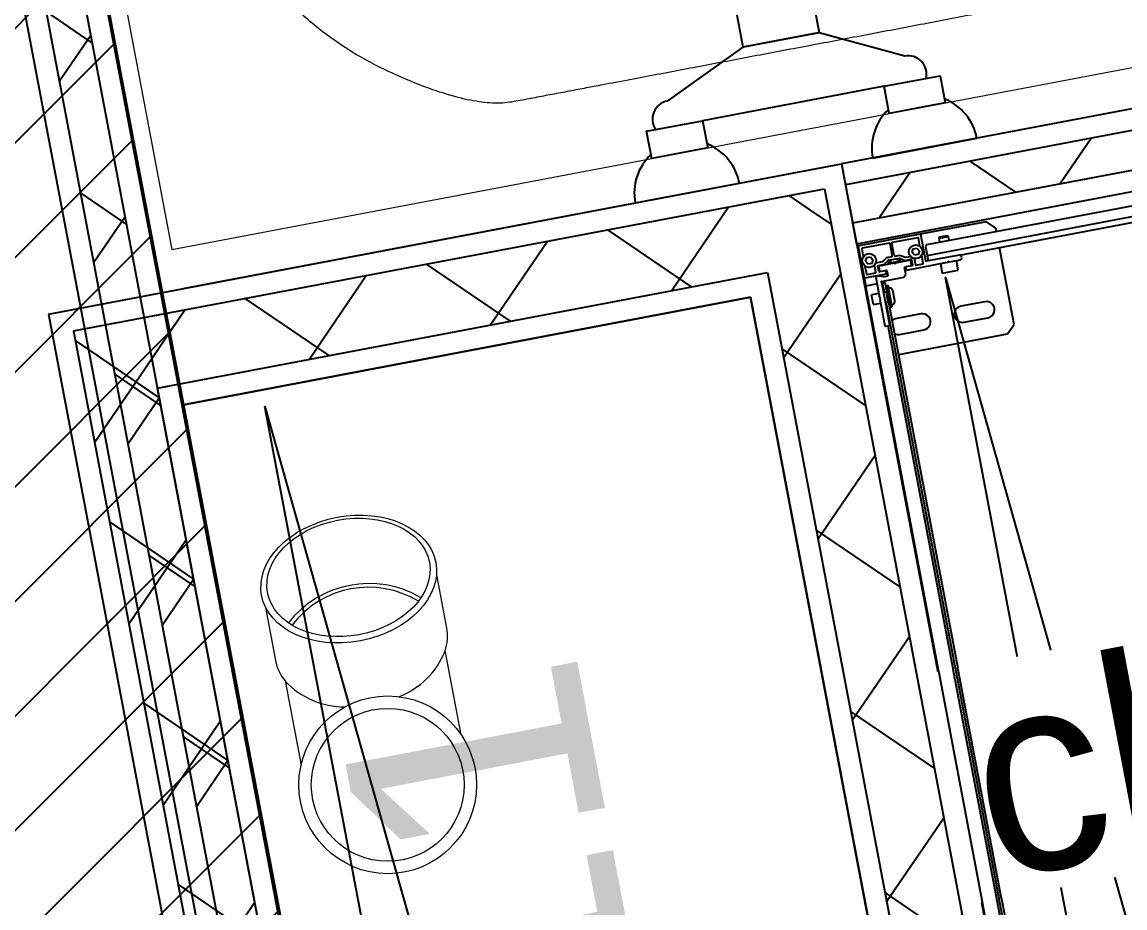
# Model space of a CAD drawing. Header units: centimetres. Extents: x 197412 to 267601, y -375791 to -305433.
# Drawn here: x 240167 to 240843, y -335566 to -335023 of the extents above; entities that cross this region are included whole.
import ezdxf

# ---------------------------------------------------------------- set-up
doc = ezdxf.new("R2010")
doc.units = ezdxf.units.CM
for name, color, linetype in [('3-BAT C-Niveau 0', 250, 'Continuous'), ('prlm-EAU-CHU', 42, 'Continuous'), ('prlm-GT', 242, 'Continuous'), ('prlm-MOD', 64, 'Continuous')]:
    doc.layers.add(name, color=color, linetype=linetype)
doc.layers.add('prlm-ELEC-CFO', color=1, linetype='Continuous', lineweight=25)
doc.styles.add('Helvetica', font='arial.ttf')
doc.styles.add('prlm-elec-cfo', font='comic.ttf', dxfattribs={"height": 12})

# ---------------------------------------------------------------- blocks, each defined once
blk = doc.blocks.new('xi.dchrob')
at = {"layer": 'prlm-MOD', "color": 161}
for p, q in [((8.157, -2.302), (8.157, 2.302)), ((13.375, 1.161), (13.375, -1.161))]:
    blk.add_line(p, q, dxfattribs=at)
for points in [[(0, 10.661), (0, 4.161)], [(5.775, 7.563), (8.158, 2.375)], [(4.19, -5.661), (4.19, 5.661)], [(5.775, -7.258), (8.158, -2.375)], [(0, -4.161), (0, -10.661)]]:
    blk.add_lwpolyline(points, dxfattribs=at)
for points in [[(2.5, 9.161), (4.19, 9.161), (4.19, 5.661), (2.5, 5.661)], [(13.375, -2.375), (8.158, -2.375), (8.158, 2.375), (13.375, 2.375)], [(2.5, -5.661), (4.19, -5.661), (4.19, -9.161), (2.5, -9.161)]]:
    blk.add_lwpolyline(points, close=True, dxfattribs=at)
for centre, radius, start, end in [((0, 7.411), 3.25, 32.57897, 90), ((4.649, 7.563), 1.126, 0, 114.07431), ((0, 7.411), 3.25, 270, 327.42103), ((0, -7.411), 3.25, 32.57897, 90), ((4.649, -7.258), 1.126, 245.92569, 360), ((0, -7.411), 3.25, 270, 327.42103)]:
    blk.add_arc(centre, radius, start, end, dxfattribs=at)
blk = doc.blocks.new('C 90.MTI900_Alu_390')
at = {"layer": 'prlm-MOD', "color": 1, "linetype": 'Continuous'}
for p, q in [((-4.225, 0), (4.225, 0)), ((4.278, 0), (4.225, 0)), ((4.225, -0.07), (4.225, 0)), ((4.472, 0), (4.278, 0)), ((4.475, 0), (4.472, 0)), ((4.475, -0.003), (4.475, 0)), ((4.105, -0.025), (4.165, -0.025)), ((4.105, -0.025), (4.105, -0.07)), ((4.165, -0.07), (4.165, -0.025)), ((4.275, -0.003), (4.275, -0.137)), ((4.293, -0.021), (4.293, -0.074)), ((4.3467, -0.018), (4.296, -0.018)), ((4.355, -0.0385), (4.375, -0.0269)), ((4.355, -0.0615), (4.355, -0.0385)), ((4.375, -0.0731), (4.355, -0.0615)), ((4.375, -0.0269), (4.395, -0.0385)), ((4.395, -0.0615), (4.375, -0.0731)), ((4.395, -0.0385), (4.395, -0.0615)), ((4.454, -0.018), (4.4033, -0.018)), ((4.457, -0.191), (4.457, -0.021)), ((4.475, -0.387), (4.475, -0.003)), ((-4.105, -0.105), (4.105, -0.105)), ((-4.1, -0.12), (4.1, -0.12)), ((-3.96, -0.09), (3.96, -0.09)), ((3.775, -0.12), (3.775, -0.8)), ((3.96, -0.073), (3.96, -0.097)), ((4.13, -0.07), (3.963, -0.07)), ((3.963, -0.1), (4.229, -0.1)), ((4.067, -0.12), (4.067, -0.125)), ((4.067, -0.125), (4.203, -0.125)), ((4.067, -0.125), (4.067, -0.135)), ((4.067, -0.135), (4.203, -0.135)), ((4.105, -0.115), (4.095, -0.125)), ((4.105, -0.1), (4.105, -0.115)), ((4.165, -0.115), (4.105, -0.115)), ((4.135, -0.075), (4.13, -0.07)), ((4.14, -0.07), (4.135, -0.075)), ((4.267, -0.07), (4.14, -0.07)), ((4.165, -0.115), (4.165, -0.1)), ((4.165, -0.105), (4.225, -0.105)), ((4.175, -0.125), (4.165, -0.115)), ((4.17, -0.12), (4.225, -0.12)), ((4.203, -0.125), (4.203, -0.12)), ((4.203, -0.135), (4.203, -0.125)), ((4.225, -0.105), (4.225, -0.1)), ((4.225, -0.105), (4.225, -0.12)), ((4.235, -0.1), (4.235, -0.24)), ((4.26, -0.142), (4.26, -0.1205)), ((4.2602, -0.1195), (4.2698, -0.0905)), ((4.27, -0.0895), (4.27, -0.073)), ((4.295, -0.137), (4.295, -0.098)), ((4.296, -0.077), (4.3306, -0.077)), ((4.298, -0.095), (4.332, -0.095)), ((4.327, -0.1), (4.298, -0.1)), ((4.33, -0.195), (4.33, -0.103)), ((4.335, -0.098), (4.335, -0.1341)), ((4.353, -0.0864), (4.353, -0.1286)), ((4.3535, -0.1303), (4.3725, -0.1588)), ((3.895, -0.15), (3.895, -0.3)), ((3.995, -0.3), (3.995, -0.15)), ((4.1025, -0.158), (4.1675, -0.158)), ((4.292, -0.145), (4.263, -0.145)), ((4.278, -0.14), (4.292, -0.14)), ((4.295, -0.137), (4.295, -0.142)), ((4.33, -0.195), (4.325, -0.2)), ((4.325, -0.2), (4.33, -0.205)), ((4.3377, -0.16), (4.33, -0.16)), ((4.33, -0.1677), (4.3421, -0.1677)), ((4.3355, -0.1358), (4.3545, -0.1642)), ((4.3377, -0.16), (4.3377, -0.24)), ((4.355, -0.19), (4.3377, -0.16)), ((4.355, -0.1659), (4.355, -0.2341)), ((4.373, -0.1605), (4.373, -0.191)), ((4.454, -0.194), (4.376, -0.194)), ((4.235, -0.24), (4.25, -0.255)), ((4.25, -0.255), (4.292, -0.255)), ((4.275, -0.263), (4.275, -0.52)), ((4.292, -0.26), (4.278, -0.26)), ((4.295, -0.258), (4.295, -0.263)), ((4.295, -0.302), (4.295, -0.263)), ((4.33, -0.297), (4.33, -0.205)), ((4.33, -0.2323), (4.3421, -0.2323)), ((4.33, -0.24), (4.3377, -0.24)), ((4.3545, -0.2358), (4.335, -0.265)), ((4.335, -0.265), (4.335, -0.302)), ((4.3377, -0.24), (4.355, -0.21)), ((4.373, -0.2404), (4.3535, -0.2697)), ((4.373, -0.209), (4.373, -0.2404)), ((4.376, -0.206), (4.454, -0.206)), ((4.457, -0.369), (4.457, -0.209)), ((4.293, -0.326), (4.293, -0.369)), ((4.328, -0.323), (4.296, -0.323)), ((4.298, -0.3), (4.327, -0.3)), ((4.332, -0.305), (4.298, -0.305)), ((4.353, -0.2714), (4.353, -0.3036)), ((4.355, -0.3285), (4.375, -0.3169)), ((4.355, -0.3515), (4.355, -0.3285)), ((4.375, -0.3169), (4.395, -0.3285)), ((4.395, -0.3285), (4.395, -0.3515)), ((4.296, -0.372), (4.3467, -0.372)), ((4.305, -0.6), (4.305, -0.393)), ((4.34, -0.405), (4.305, -0.405)), ((4.308, -0.39), (4.472, -0.39)), ((4.34, -0.405), (4.34, -3.475)), ((4.395, -0.405), (4.34, -0.405)), ((4.375, -0.3631), (4.355, -0.3515)), ((4.395, -0.3515), (4.375, -0.3631)), ((4.405, -0.415), (4.395, -0.405)), ((4.4033, -0.372), (4.454, -0.372)), ((4.475, -0.8), (4.475, -0.387)), ((4.405, -0.415), (4.405, -3.465)), ((4.215, -0.475), (4.215, -0.575)), ((4.275, -0.475), (4.215, -0.475)), ((4.275, -0.52), (4.2779, -0.5229)), ((4.275, -0.52), (4.275, -0.53)), ((4.2779, -0.5271), (4.275, -0.53)), ((4.275, -0.53), (4.275, -0.6)), ((4.43, -0.495), (4.405, -0.495)), ((4.43, -0.495), (4.43, -0.555)), ((4.435, -0.5), (4.43, -0.495)), ((4.435, -0.55), (4.435, -0.5)), ((3.895, -0.55), (3.895, -0.7)), ((3.995, -0.7), (3.995, -0.55)), ((4.215, -0.575), (4.275, -0.575)), ((4.305, -0.6), (4.305, -3.277)), ((4.405, -0.555), (4.43, -0.555)), ((4.43, -0.555), (4.435, -0.55)), ((4.285, -0.61), (4.295, -0.61)), ((3.775, -0.8), (3.825, -0.85)), ((4.425, -0.85), (4.475, -0.8)), ((3.825, -0.85), (4.305, -0.85)), ((4.405, -0.85), (4.425, -0.85))]:
    blk.add_line(p, q, dxfattribs=at)
for centre in [(4.375, -0.05), (4.375, -0.34)]:
    blk.add_circle(centre, 0.0425, dxfattribs=at)
for centre, radius, start, end in [((4.278, -0.003), 0.003, 90, 180), ((4.472, -0.003), 0.003, 0, 90), ((4.296, -0.021), 0.003, 90, 180), ((4.3467, -0.021), 0.003, 84.51824, 90), ((4.4033, -0.021), 0.003, 90, 95.48179), ((4.454, -0.021), 0.003, 0, 90), ((3.945, -0.15), 0.05, 143.1301, 180), ((3.963, -0.073), 0.003, 90, 180), ((3.963, -0.097), 0.003, 180, 270), ((3.945, -0.15), 0.05, 0, 36.8699), ((4.1025, -0.138), 0.02, 171.37307, 270), ((4.1025, -0.133), 0.02, 185.73917, 187.18076), ((4.1675, -0.138), 0.02, 270, 8.62693), ((4.1675, -0.133), 0.02, 352.81924, 354.26083), ((4.232, -0.1), 0.003, 0, 180), ((4.263, -0.1205), 0.003, 161.56505, 180), ((4.267, -0.073), 0.003, 0, 90), ((4.267, -0.0895), 0.003, 341.56505, 0), ((4.296, -0.074), 0.003, 180, 270), ((4.298, -0.098), 0.003, 90, 180), ((4.298, -0.103), 0.003, 90, 180), ((4.327, -0.103), 0.003, 0, 90), ((4.3306, -0.067), 0.01, 270, 326.3475), ((4.332, -0.098), 0.003, 0, 90), ((4.338, -0.1341), 0.003, 180, 213.69007), ((4.356, -0.1286), 0.003, 180, 213.69007), ((4.263, -0.142), 0.003, 180, 270), ((4.278, -0.137), 0.003, 180, 270), ((4.292, -0.137), 0.003, 270, 0), ((4.292, -0.142), 0.003, 270, 0), ((4.352, -0.1659), 0.003, 0, 33.69007), ((4.37, -0.1605), 0.003, 0, 33.69007), ((4.376, -0.191), 0.003, 180, 270), ((4.454, -0.191), 0.003, 270, 0), ((4.278, -0.263), 0.003, 90, 180), ((4.292, -0.258), 0.003, 0, 90), ((4.292, -0.263), 0.003, 0, 90), ((4.356, -0.2714), 0.003, 146.30993, 180), ((4.352, -0.2341), 0.003, 326.30993, 0), ((4.376, -0.209), 0.003, 90, 180), ((4.454, -0.209), 0.003, 0, 90), ((3.945, -0.3), 0.05, 180, 0), ((4.296, -0.326), 0.003, 90, 180), ((4.298, -0.297), 0.003, 180, 270), ((4.298, -0.302), 0.003, 180, 270), ((4.327, -0.297), 0.003, 270, 0), ((4.328, -0.333), 0.01, 46.14901, 90), ((4.332, -0.302), 0.003, 270, 0), ((4.296, -0.369), 0.003, 180, 270), ((4.308, -0.393), 0.003, 90, 180), ((4.3467, -0.369), 0.003, 270, 275.48176), ((4.4033, -0.369), 0.003, 264.51819, 270), ((4.454, -0.369), 0.003, 270, 0), ((4.472, -0.387), 0.003, 270, 0), ((3.945, -0.55), 0.05, 0, 180), ((4.2758, -0.525), 0.003, 315, 45), ((4.285, -0.6), 0.01, 180, 270), ((4.295, -0.6), 0.01, 270, 0), ((3.945, -0.7), 0.05, 180, 0)]:
    blk.add_arc(centre, radius, start, end, dxfattribs=at)
blk = doc.blocks.new('xi.cee1')
at = {"layer": 'prlm-EAU-CHU', "color": 0, "lineweight": 13}
for p, q in [((7.432, 5), (2.169, 5)), ((12.085, 5.345), (8.768, 5.345)), ((2.169, -5), (7.432, -5)), ((8.768, -5.345), (12.085, -5.345))]:
    blk.add_line(p, q, dxfattribs=at)
for radius in [5.45, 4.688]:
    blk.add_circle((0, 0), radius, dxfattribs=at)
for centre, radius, start, end in [((10.085, 0.78), 4.987, 122.43967, 169.50509), ((8.793, 2.487), 2.858, 90.50802, 118.9381), ((6.144, 0), 6.3, 318.92478, 41.07522), ((6.355, 0), 5.869, 317.81121, 42.16666), ((10.085, -0.78), 4.987, 190.49491, 237.56033), ((8.793, -2.487), 2.858, 241.0619, 269.49198)]:
    blk.add_arc(centre, radius, start, end, dxfattribs=at)
for centre, major_axis, ratio in [((12.839, 0), (0, -5.44), 0.708306), ((12.941, 0), (0, -5.051), 0.707331)]:
    blk.add_ellipse(centre, major_axis=major_axis, ratio=ratio, dxfattribs=at)
blk = doc.blocks.new('Baignoire 175x75')
at = {"linetype": 'Continuous', "lineweight": 18, "flags": 128}
blk.add_lwpolyline([(0, 0), (170, 0), (170, -75), (0, -75)], close=True, dxfattribs=at)
at = {"linetype": 'Continuous', "lineweight": 18}
blk.add_open_spline([(140.1, -5), (146.772, -5), (158.328, -10.346), (165, -19.604), (165, -37.5), (165, -55.396), (158.328, -64.654), (146.772, -70), (85, -70), (23.228, -70), (11.672, -64.654), (5, -55.396), (5, -37.5), (5, -19.604), (11.672, -10.346), (23.228, -5), (83.332, -5), (140.1, -5)], degree=2, knots=[0, 0, 0, 0.017264, 0.034528, 0.051791, 0.150116, 0.16738, 0.184644, 0.201908, 0.504316, 0.52158, 0.538843, 0.556107, 0.654432, 0.671696, 0.68896, 0.706224, 1, 1, 1], dxfattribs=at)

msp = doc.modelspace()

# ---------------------------------------------------------------- hatches: boundary and pattern name
at = {"linetype": 'Continuous'}
h = msp.add_hatch(dxfattribs=at)
h.set_pattern_fill('02_ISOLANT', color=256, scale=10, angle=100.71138, style=0, pattern_type=2)
h.set_pattern_definition([(145.711385, (82441.66, 127994.64), (-45.068951, -66.09682), []), (235.711385, (82441.66, 127994.64), (-66.09682, 45.068951), [])])
h.paths.add_polyline_path([(240398.92, -336164), (240418.04, -336135.97), (239855.12, -333160.05), (239827.08, -333140.93)])
h = msp.add_hatch(dxfattribs=at)
h.set_pattern_fill('02_ISOLANT', color=256, scale=10, angle=-169.27641, style=0, pattern_type=2)
h.set_pattern_definition([(235.723595, (82441.66, 127994.64), (66.106423, -45.054865), []), (325.723595, (82441.66, 127994.64), (-45.054865, -66.106423), [])])
h.paths.add_polyline_path([(242544.84, -334792.47), (242540.38, -334768.89), (240671.86, -335122.74), (240676.33, -335146.32)])
h = msp.add_hatch(dxfattribs=at)
h.set_pattern_fill('02_ISOLANT', color=256, scale=10, angle=10.72359, style=0, pattern_type=2)
h.set_pattern_definition([(55.723595, (82441.66, 127994.64), (-66.106423, 45.054865), []), (145.723595, (82441.66, 127994.64), (45.054865, 66.106423), [])])
h.paths.add_polyline_path([(240198.36, -335212.41), (240249.78, -335247.46), (240624.12, -335176.57), (240659.17, -335125.15)])
h = msp.add_hatch(dxfattribs=at)
h.set_pattern_fill('02_ISOLANT', color=256, scale=10, angle=-79.27641, style=0, pattern_type=2)
h.set_pattern_definition([(325.723595, (82441.66, 127994.64), (45.054865, 66.106423), []), (55.723595, (82441.66, 127994.64), (66.106423, -45.054865), [])])
h.paths.add_polyline_path([(240659.17, -335125.15), (240624.12, -335176.57), (240788.98, -336047.09), (240840.4, -336082.14)])
h = msp.add_hatch(dxfattribs=at)
h.set_pattern_fill('02_ISOLANT', color=256, scale=10, angle=-79.27641, style=0, pattern_type=2)
h.set_pattern_definition([(325.723595, (82441.66, 127994.64), (45.054865, 66.106423), []), (55.723595, (82441.66, 127994.64), (66.106423, -45.054865), [])])
h.paths.add_polyline_path([(240249.78, -335247.46), (240198.36, -335212.41), (240379.59, -336169.4), (240414.64, -336117.99)])
at = {"layer": '3-BAT C-Niveau 0'}
h = msp.add_hatch(dxfattribs=at)
h.set_pattern_fill('MURS MACONNERIE-2', color=256, scale=10, style=0, pattern_type=2)
h.set_pattern_definition([(45, (82627.55, 127994.637), (-31.2347524, 39.0434405), [])])
h.paths.add_polyline_path([(239603.16, -331757.59), (239426.31, -331791.08), (240254.58, -336164.7), (240431.43, -336131.21)])

# ---------------------------------------------------------------- linework, layer by layer
at = {"linetype": 'Continuous'}
for p, q in [((240388.56, -336179.18), (239811.89, -333130.57)), ((240398.92, -336164), (239827.08, -333140.93)), ((240398.92, -336164), (239827.08, -333140.93)), ((240418.04, -336135.97), (239855.12, -333160.05)), ((240418.04, -336135.97), (239855.12, -333160.05)), ((242540.38, -334768.89), (240671.86, -335122.74)), ((242540.38, -334768.89), (240671.86, -335122.74)), ((242544.84, -334792.47), (240676.33, -335146.32)), ((242544.84, -334792.47), (240676.33, -335146.32)), ((242547.26, -334805.24), (240678.75, -335159.1)), ((240183.17, -335202.06), (240669.52, -335109.95)), ((240669.52, -335109.95), (240855.59, -336092.49)), ((240198.36, -335212.41), (240659.17, -335125.15)), ((240198.36, -335212.41), (240659.17, -335125.15)), ((240659.17, -335125.15), (240840.4, -336082.14)), ((240659.17, -335125.15), (240840.4, -336082.14)), ((240249.78, -335247.46), (240624.12, -335176.57)), ((240249.78, -335247.46), (240624.12, -335176.57)), ((240624.12, -335176.57), (240788.98, -336047.09)), ((240624.12, -335176.57), (240788.98, -336047.09)), ((240198.36, -335212.41), (240379.59, -336169.4)), ((240198.36, -335212.41), (240379.59, -336169.4)), ((240249.78, -335247.46), (240414.64, -336117.99)), ((240249.78, -335247.46), (240414.64, -336117.99)), ((240264.97, -335257.81), (240424.99, -336102.79))]:
    msp.add_line(p, q, dxfattribs=at)
at = {"linetype": 'Continuous', "lineweight": 25}
for p, q in [((240388.56, -336179.18), (239811.89, -333130.57)), ((240428.4, -336120.79), (239870.31, -333170.41)), ((242537.96, -334756.11), (240669.44, -335109.97)), ((242547.26, -334805.24), (240678.75, -335159.1)), ((240266.68, -335186.24), (240669.52, -335109.95)), ((240669.44, -335109.97), (240678.75, -335159.1)), ((240669.52, -335109.95), (240855.59, -336092.49)), ((240183.17, -335202.06), (240217.56, -335195.55)), ((240264.97, -335257.81), (240613.77, -335191.76)), ((240613.77, -335191.76), (240773.79, -336036.74)), ((240183.17, -335202.06), (240369.24, -336184.6)), ((240264.97, -335257.81), (240424.99, -336102.79))]:
    msp.add_line(p, q, dxfattribs=at)
at = {"linetype": 'Continuous', "flags": 128}
for points in [[(241109.95, -335917.33), (240881.28, -335960.64), (240733.36, -335179.56), (240930.06, -335877.1)], [(240692.37, -335996.41), (240463.7, -336039.72), (240315.78, -335258.64), (240512.48, -335956.18)]]:
    msp.add_lwpolyline(points, close=True, dxfattribs=at)
at = {"layer": '3-BAT C-Niveau 0'}
msp.add_line((239603.16, -331757.59), (240431.43, -336131.21), dxfattribs=at)
msp.add_line((239603.16, -331757.59), (240431.43, -336131.21), dxfattribs=at)

# ---------------------------------------------------------------- block references
at = {"xscale": -10, "yscale": 10, "zscale": 10, "rotation": 280.723594744036}
msp.add_blockref('Baignoire 175x75', (240995.62, -335022.88), dxfattribs=at)
at = {"layer": 'prlm-EAU-CHU', "ltscale": 50, "xscale": 10, "yscale": 10, "zscale": 10, "rotation": 100.7236014113916}
msp.add_blockref('xi.cee1', (240391.17, -335490.67), dxfattribs=at)
at = {"layer": 'prlm-MOD', "ltscale": 50, "xscale": 10, "yscale": 10, "zscale": 10, "rotation": 100.7236014111117}
msp.add_blockref('xi.dchrob', (240647.74, -335114.08), dxfattribs=at)

# ---------------------------------------------------------------- texts
at = {"layer": '3-BAT C-Niveau 0', "insert": (240466.11, -336010.32), "char_height": 151.309, "attachment_point": 1, "rotation": 100.72359, "line_spacing_factor": 0.25, "style": 'Helvetica'}
msp.add_mtext('GT 11', dxfattribs=at)

# ---------------------------------------------------------------- next in the draw order: texts
at = {"layer": 'prlm-ELEC-CFO', "insert": (240834.3, -335475.44), "char_height": 120, "attachment_point": 5, "rotation": 10.7236, "line_spacing_factor": 0.8, "style": 'prlm-elec-cfo', "bg_fill": 3, "box_fill_scale": 1.1, "bg_fill_color": 256, "bg_fill_transparency": 0}
msp.add_mtext('ch', dxfattribs=at)

# ---------------------------------------------------------------- next in the draw order: linework, layer by layer
at = {"layer": 'prlm-GT'}
msp.add_lwpolyline([(240613.77, -335191.76), (240265.99, -335257.62), (240426.01, -336102.6), (240773.79, -336036.74)], close=True, dxfattribs=at)

# ---------------------------------------------------------------- next in the draw order: block references
at = {"layer": 'prlm-MOD', "xscale": 99.9999999999996, "yscale": 99.9999999999996, "zscale": 99.9999999999996, "rotation": 100.723486071638}
msp.add_blockref('C 90.MTI900_Alu_390', (240763.01, -335599.99), dxfattribs=at)

doc.saveas('drawing.dxf')
